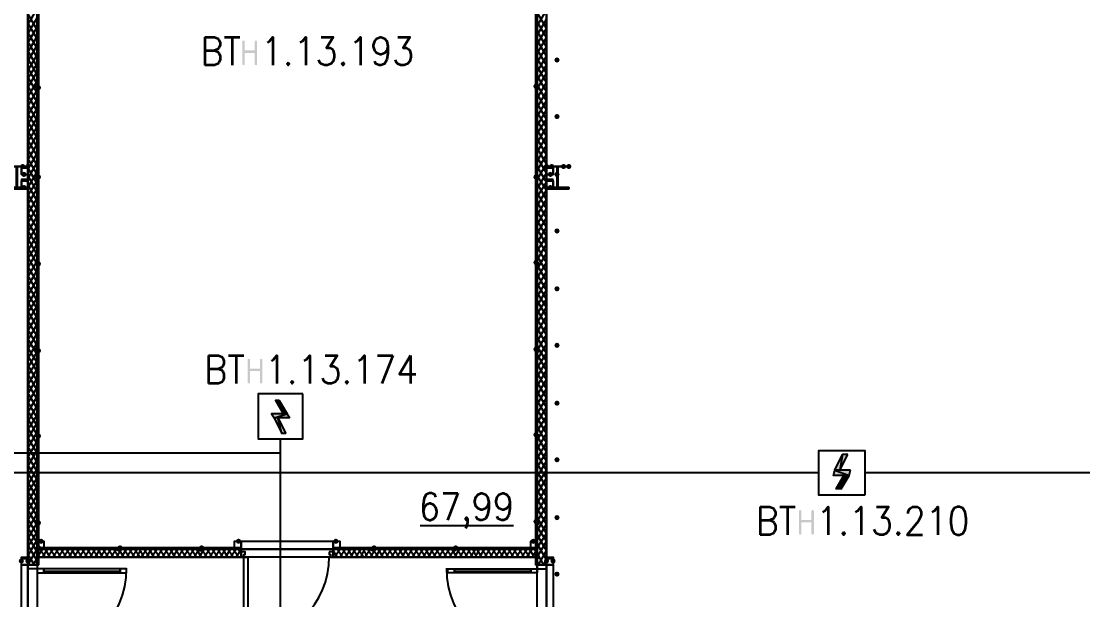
# Model space of a CAD drawing. Header units: millimetres. Extents: x 0 to 420, y 0 to 297.
# Drawn here: x 241.97 to 276.12, y 144.5 to 163.13 of the extents above; entities that cross this region are included whole.
import ezdxf

# ---------------------------------------------------------------- set-up
doc = ezdxf.new("R2010")
doc.units = ezdxf.units.MM
doc.layers.get('0').update_dxf_attribs({"linetype": 'CONTINUOUS'})
doc.styles.get("Standard").update_dxf_attribs({"font": 'STANDARD'})

msp = doc.modelspace()

# ---------------------------------------------------------------- hatches: boundary and pattern name
at = {"true_color": 0x000007}
h = msp.add_hatch(color=0, dxfattribs=at)
h.paths.add_polyline_path([(242.527667, 169.714333), (242.485333, 169.714333), (242.527667, 158.115)], flags=0)
h.paths.add_polyline_path([(242.485333, 169.714333), (242.527667, 158.115), (242.485333, 158.115)], flags=0)
h = msp.add_hatch(color=0, dxfattribs=at)
h.paths.add_polyline_path([(258.572, 169.714333), (258.529667, 169.714333), (258.572, 158.115)], flags=0)
h.paths.add_polyline_path([(258.529667, 169.714333), (258.572, 158.115), (258.529667, 158.115)], flags=0)
for points in [[(249.084042, 161.75302), (249.084042, 162.4696), (249.094032, 162.499366), (249.12428, 162.509288), (249.154046, 162.499366), (249.163968, 162.4696), (249.163968, 162.190685), (249.482019, 162.190685), (249.482019, 162.4696), (249.491941, 162.499366), (249.521707, 162.509288), (249.551748, 162.499366), (249.561945, 162.4696), (249.561945, 161.75302), (249.551748, 161.723255), (249.521707, 161.713333), (249.491941, 161.723255), (249.482019, 161.75302), (249.482019, 162.11131), (249.163968, 162.11131), (249.163968, 161.75302), (249.154046, 161.723255), (249.12428, 161.713333), (249.094032, 161.723255)], [(259.291667, 161.882667), (259.266796, 161.822871), (259.207, 161.798), (259.147204, 161.822871), (259.122333, 161.882667), (259.147204, 161.942462), (259.207, 161.967333), (259.266796, 161.942463)], [(259.291667, 160.062333), (259.266796, 160.002537), (259.207, 159.977667), (259.147204, 160.002537), (259.122333, 160.062333), (259.147204, 160.122129), (259.207, 160.147), (259.266796, 160.122129)], [(242.104333, 158.453667), (242.079463, 158.393871), (242.019667, 158.369), (241.959871, 158.393871), (241.935, 158.453667), (241.959871, 158.513462), (242.019667, 158.538333), (242.079462, 158.513463)], [(242.273667, 158.453667), (242.248796, 158.393871), (242.189, 158.369), (242.129204, 158.393871), (242.104333, 158.453667), (242.129204, 158.513462), (242.189, 158.538333), (242.248796, 158.513463)], [(258.953, 158.453667), (258.928129, 158.393871), (258.868333, 158.369), (258.808538, 158.393871), (258.783667, 158.453667), (258.808537, 158.513462), (258.868333, 158.538333), (258.928129, 158.513463)], [(259.122333, 158.453667), (259.097463, 158.393871), (259.037667, 158.369), (258.977871, 158.393871), (258.953, 158.453667), (258.977871, 158.513462), (259.037667, 158.538333), (259.097462, 158.513463)], [(259.503333, 158.453667), (259.478462, 158.393871), (259.418667, 158.369), (259.358871, 158.393871), (259.334, 158.453667), (259.358871, 158.513462), (259.418667, 158.538333), (259.478462, 158.513463)], [(259.672667, 158.453667), (259.647796, 158.393871), (259.588, 158.369), (259.528204, 158.393871), (259.503333, 158.453667), (259.528204, 158.513462), (259.588, 158.538333), (259.647796, 158.513463)], [(242.146667, 158.199667), (242.121796, 158.139871), (242.062, 158.115), (242.002204, 158.139871), (241.977333, 158.199667), (242.002204, 158.259462), (242.062, 158.284333), (242.121796, 158.259463)], [(259.08, 158.199667), (259.055129, 158.139871), (258.995333, 158.115), (258.935538, 158.139871), (258.910667, 158.199667), (258.935537, 158.259462), (258.995333, 158.284333), (259.055129, 158.259463)], [(259.291667, 158.199667), (259.266796, 158.139871), (259.207, 158.115), (259.147204, 158.139871), (259.122333, 158.199667), (259.147204, 158.259462), (259.207, 158.284333), (259.266796, 158.259463)], [(242.146667, 157.776333), (242.121796, 157.716537), (242.062, 157.691667), (242.002204, 157.716537), (241.977333, 157.776333), (242.002204, 157.836129), (242.062, 157.861), (242.121796, 157.836129)], [(259.08, 157.776333), (259.055129, 157.716537), (258.995333, 157.691667), (258.935538, 157.716537), (258.910667, 157.776333), (258.935537, 157.836129), (258.995333, 157.861), (259.055129, 157.836129)], [(259.291667, 156.379333), (259.266796, 156.319538), (259.207, 156.294667), (259.147204, 156.319538), (259.122333, 156.379333), (259.147204, 156.439129), (259.207, 156.464), (259.266796, 156.439129)], [(259.291667, 154.516667), (259.266796, 154.456871), (259.207, 154.432), (259.147204, 154.456871), (259.122333, 154.516667), (259.147204, 154.576462), (259.207, 154.601333), (259.266796, 154.576463)], [(259.291667, 152.696333), (259.266796, 152.636537), (259.207, 152.611667), (259.147204, 152.636537), (259.122333, 152.696333), (259.147204, 152.756129), (259.207, 152.781), (259.266796, 152.756129)], [(249.253375, 151.508354), (249.253375, 152.224933), (249.263365, 152.254699), (249.293613, 152.264621), (249.323379, 152.254699), (249.333301, 152.224933), (249.333301, 151.946018), (249.651352, 151.946018), (249.651352, 152.224933), (249.661274, 152.254699), (249.69104, 152.264621), (249.721081, 152.254699), (249.731278, 152.224933), (249.731278, 151.508354), (249.721081, 151.478588), (249.69104, 151.468666), (249.661274, 151.478588), (249.651352, 151.508354), (249.651352, 151.866643), (249.333301, 151.866643), (249.333301, 151.508354), (249.323379, 151.478588), (249.293613, 151.468666), (249.263365, 151.478588)], [(259.291667, 150.833667), (259.266796, 150.773871), (259.207, 150.749), (259.147204, 150.773871), (259.122333, 150.833667), (259.147204, 150.893462), (259.207, 150.918333), (259.266796, 150.893463)], [(259.291667, 149.013333), (259.266796, 148.953537), (259.207, 148.928667), (259.147204, 148.953537), (259.122333, 149.013333), (259.147204, 149.073129), (259.207, 149.098), (259.266796, 149.073129)], [(259.291667, 147.150667), (259.266796, 147.090871), (259.207, 147.066), (259.147204, 147.090871), (259.122333, 147.150667), (259.147204, 147.210462), (259.207, 147.235333), (259.266796, 147.210463)], [(266.991041, 146.64002), (266.991041, 147.3566), (267.001032, 147.386366), (267.03128, 147.396288), (267.061046, 147.386366), (267.070967, 147.3566), (267.070967, 147.077685), (267.389019, 147.077685), (267.389019, 147.3566), (267.398941, 147.386366), (267.428706, 147.396288), (267.458747, 147.386366), (267.468945, 147.3566), (267.468945, 146.64002), (267.458747, 146.610255), (267.428706, 146.600333), (267.398941, 146.610255), (267.389019, 146.64002), (267.389019, 146.99831), (267.070967, 146.99831), (267.070967, 146.64002), (267.061046, 146.610255), (267.03128, 146.600333), (267.001032, 146.610255)], [(242.57, 146.134667), (242.545129, 146.074871), (242.485333, 146.05), (242.425538, 146.074871), (242.400667, 146.134667), (242.425537, 146.194462), (242.485333, 146.219333), (242.545129, 146.194463)], [(242.697, 146.388667), (242.672129, 146.328871), (242.612333, 146.304), (242.552537, 146.328871), (242.527667, 146.388667), (242.552537, 146.448462), (242.612333, 146.473333), (242.672129, 146.448463)], [(249.047, 146.388667), (249.022129, 146.328871), (248.962333, 146.304), (248.902537, 146.328871), (248.877667, 146.388667), (248.902537, 146.448462), (248.962333, 146.473333), (249.022129, 146.448463)], [(252.179667, 146.388667), (252.154796, 146.328871), (252.095, 146.304), (252.035204, 146.328871), (252.010333, 146.388667), (252.035204, 146.448462), (252.095, 146.473333), (252.154796, 146.448463)], [(258.529667, 146.388667), (258.504796, 146.328871), (258.445, 146.304), (258.385204, 146.328871), (258.360333, 146.388667), (258.385204, 146.448462), (258.445, 146.473333), (258.504796, 146.448463)], [(242.062, 145.753667), (242.037129, 145.693871), (241.977333, 145.669), (241.917537, 145.693871), (241.892667, 145.753667), (241.917537, 145.813462), (241.977333, 145.838333), (242.037129, 145.813463)], [(242.273667, 145.753667), (242.248796, 145.693871), (242.189, 145.669), (242.129204, 145.693871), (242.104333, 145.753667), (242.129204, 145.813462), (242.189, 145.838333), (242.248796, 145.813463)], [(258.656667, 145.880667), (258.631796, 145.820871), (258.572, 145.796), (258.512204, 145.820871), (258.487333, 145.880667), (258.512204, 145.940462), (258.572, 145.965333), (258.631796, 145.940463)], [(258.953, 145.753667), (258.928129, 145.693871), (258.868333, 145.669), (258.808538, 145.693871), (258.783667, 145.753667), (258.808537, 145.813462), (258.868333, 145.838333), (258.928129, 145.813463)], [(259.164667, 145.753667), (259.139796, 145.693871), (259.08, 145.669), (259.020204, 145.693871), (258.995333, 145.753667), (259.020204, 145.813462), (259.08, 145.838333), (259.139796, 145.813463)], [(259.291667, 145.330333), (259.266796, 145.270537), (259.207, 145.245667), (259.147204, 145.270537), (259.122333, 145.330333), (259.147204, 145.390129), (259.207, 145.415), (259.266796, 145.390129)]]:
    msp.add_hatch(color=0, dxfattribs=at).paths.add_polyline_path(points, flags=0)
at = {"true_color": 0x0000fe}
for points in [[(242.57, 161.036), (242.545129, 160.976204), (242.485333, 160.951333), (242.425538, 160.976204), (242.400667, 161.036), (242.425537, 161.095796), (242.485333, 161.120667), (242.545129, 161.095796)], [(242.612333, 160.993667), (242.587462, 160.933871), (242.527667, 160.909), (242.467871, 160.933871), (242.443, 160.993667), (242.467871, 161.053462), (242.527667, 161.078333), (242.587462, 161.053463)], [(258.614333, 161.036), (258.589462, 160.976204), (258.529667, 160.951333), (258.469871, 160.976204), (258.445, 161.036), (258.469871, 161.095796), (258.529667, 161.120667), (258.589462, 161.095796)], [(258.656667, 160.993667), (258.631796, 160.933871), (258.572, 160.909), (258.512204, 160.933871), (258.487333, 160.993667), (258.512204, 161.053462), (258.572, 161.078333), (258.631796, 161.053463)], [(242.57, 158.115), (242.545129, 158.055204), (242.485333, 158.030333), (242.425538, 158.055204), (242.400667, 158.115), (242.425537, 158.174796), (242.485333, 158.199667), (242.545129, 158.174796)], [(242.612333, 158.115), (242.587462, 158.055204), (242.527667, 158.030333), (242.467871, 158.055204), (242.443, 158.115), (242.467871, 158.174796), (242.527667, 158.199667), (242.587462, 158.174796)], [(242.612333, 158.115), (242.587462, 158.055204), (242.527667, 158.030333), (242.467871, 158.055204), (242.443, 158.115), (242.467871, 158.174796), (242.527667, 158.199667), (242.587462, 158.174796)], [(258.614333, 158.115), (258.589462, 158.055204), (258.529667, 158.030333), (258.469871, 158.055204), (258.445, 158.115), (258.469871, 158.174796), (258.529667, 158.199667), (258.589462, 158.174796)], [(258.656667, 158.115), (258.631796, 158.055204), (258.572, 158.030333), (258.512204, 158.055204), (258.487333, 158.115), (258.512204, 158.174796), (258.572, 158.199667), (258.631796, 158.174796)], [(258.656667, 158.115), (258.631796, 158.055204), (258.572, 158.030333), (258.512204, 158.055204), (258.487333, 158.115), (258.512204, 158.174796), (258.572, 158.199667), (258.631796, 158.174796)], [(242.57, 155.363333), (242.545129, 155.303537), (242.485333, 155.278667), (242.425538, 155.303537), (242.400667, 155.363333), (242.425537, 155.423129), (242.485333, 155.448), (242.545129, 155.423129)], [(242.612333, 155.321), (242.587462, 155.261204), (242.527667, 155.236333), (242.467871, 155.261204), (242.443, 155.321), (242.467871, 155.380796), (242.527667, 155.405667), (242.587462, 155.380796)], [(258.614333, 155.363333), (258.589462, 155.303537), (258.529667, 155.278667), (258.469871, 155.303537), (258.445, 155.363333), (258.469871, 155.423129), (258.529667, 155.448), (258.589462, 155.423129)], [(258.656667, 155.321), (258.631796, 155.261204), (258.572, 155.236333), (258.512204, 155.261204), (258.487333, 155.321), (258.512204, 155.380796), (258.572, 155.405667), (258.631796, 155.380796)], [(242.57, 152.569333), (242.545129, 152.509537), (242.485333, 152.484667), (242.425538, 152.509537), (242.400667, 152.569333), (242.425537, 152.629129), (242.485333, 152.654), (242.545129, 152.629129)], [(258.614333, 152.569333), (258.589462, 152.509537), (258.529667, 152.484667), (258.469871, 152.509537), (258.445, 152.569333), (258.469871, 152.629129), (258.529667, 152.654), (258.589462, 152.629129)], [(242.612333, 152.527), (242.587462, 152.467204), (242.527667, 152.442333), (242.467871, 152.467204), (242.443, 152.527), (242.467871, 152.586796), (242.527667, 152.611667), (242.587462, 152.586796)], [(258.656667, 152.527), (258.631796, 152.467204), (258.572, 152.442333), (258.512204, 152.467204), (258.487333, 152.527), (258.512204, 152.586796), (258.572, 152.611667), (258.631796, 152.586796)], [(242.57, 149.817667), (242.545129, 149.757871), (242.485333, 149.733), (242.425538, 149.757871), (242.400667, 149.817667), (242.425537, 149.877462), (242.485333, 149.902333), (242.545129, 149.877463)], [(258.614333, 149.817667), (258.589462, 149.757871), (258.529667, 149.733), (258.469871, 149.757871), (258.445, 149.817667), (258.469871, 149.877462), (258.529667, 149.902333), (258.589462, 149.877463)], [(242.612333, 149.775333), (242.587462, 149.715537), (242.527667, 149.690667), (242.467871, 149.715537), (242.443, 149.775333), (242.467871, 149.835129), (242.527667, 149.86), (242.587462, 149.835129)], [(258.656667, 149.775333), (258.631796, 149.715537), (258.572, 149.690667), (258.512204, 149.715537), (258.487333, 149.775333), (258.512204, 149.835129), (258.572, 149.86), (258.631796, 149.835129)], [(242.57, 147.023667), (242.545129, 146.963871), (242.485333, 146.939), (242.425538, 146.963871), (242.400667, 147.023667), (242.425537, 147.083462), (242.485333, 147.108333), (242.545129, 147.083463)], [(242.612333, 146.981333), (242.587462, 146.921537), (242.527667, 146.896667), (242.467871, 146.921537), (242.443, 146.981333), (242.467871, 147.041129), (242.527667, 147.066), (242.587462, 147.041129)], [(258.614333, 147.023667), (258.589462, 146.963871), (258.529667, 146.939), (258.469871, 146.963871), (258.445, 147.023667), (258.469871, 147.083462), (258.529667, 147.108333), (258.589462, 147.083463)], [(258.656667, 146.981333), (258.631796, 146.921537), (258.572, 146.896667), (258.512204, 146.921537), (258.487333, 146.981333), (258.512204, 147.041129), (258.572, 147.066), (258.631796, 147.041129)], [(242.612333, 146.177), (242.587462, 146.117204), (242.527667, 146.092333), (242.467871, 146.117204), (242.443, 146.177), (242.467871, 146.236796), (242.527667, 146.261667), (242.587462, 146.236796)], [(245.194667, 146.134667), (245.169796, 146.074871), (245.11, 146.05), (245.050204, 146.074871), (245.025333, 146.134667), (245.050204, 146.194462), (245.11, 146.219333), (245.169796, 146.194463)], [(245.237, 146.177), (245.212129, 146.117204), (245.152333, 146.092333), (245.092537, 146.117204), (245.067667, 146.177), (245.092537, 146.236796), (245.152333, 146.261667), (245.212129, 146.236796)], [(247.819333, 146.134667), (247.794463, 146.074871), (247.734667, 146.05), (247.674871, 146.074871), (247.65, 146.134667), (247.674871, 146.194462), (247.734667, 146.219333), (247.794462, 146.194463)], [(247.861667, 146.177), (247.836796, 146.117204), (247.777, 146.092333), (247.717204, 146.117204), (247.692333, 146.177), (247.717204, 146.236796), (247.777, 146.261667), (247.836796, 146.236796)], [(253.365, 146.134667), (253.340129, 146.074871), (253.280333, 146.05), (253.220538, 146.074871), (253.195667, 146.134667), (253.220537, 146.194462), (253.280333, 146.219333), (253.340129, 146.194463)], [(253.407333, 146.177), (253.382462, 146.117204), (253.322667, 146.092333), (253.262871, 146.117204), (253.238, 146.177), (253.262871, 146.236796), (253.322667, 146.261667), (253.382462, 146.236796)], [(255.989667, 146.134667), (255.964796, 146.074871), (255.905, 146.05), (255.845204, 146.074871), (255.820333, 146.134667), (255.845204, 146.194462), (255.905, 146.219333), (255.964796, 146.194463)], [(256.032, 146.177), (256.007129, 146.117204), (255.947333, 146.092333), (255.887538, 146.117204), (255.862667, 146.177), (255.887537, 146.236796), (255.947333, 146.261667), (256.007129, 146.236796)], [(258.614333, 146.134667), (258.589462, 146.074871), (258.529667, 146.05), (258.469871, 146.074871), (258.445, 146.134667), (258.469871, 146.194462), (258.529667, 146.219333), (258.589462, 146.194463)]]:
    msp.add_hatch(color=0, dxfattribs=at).paths.add_polyline_path(points, flags=0)
at = {"true_color": 0x000007}
h = msp.add_hatch(color=0, dxfattribs=at)
h.paths.add_polyline_path([(242.527667, 158.115), (242.485333, 158.115), (242.527667, 145.626667)], flags=0)
h.paths.add_polyline_path([(242.485333, 158.115), (242.527667, 145.626667), (242.485333, 145.626667)], flags=0)
h = msp.add_hatch(color=0, dxfattribs=at)
h.paths.add_polyline_path([(258.572, 158.115), (258.529667, 158.115), (258.572, 145.626667)], flags=0)
h.paths.add_polyline_path([(258.529667, 158.115), (258.572, 145.626667), (258.529667, 145.626667)], flags=0)
at = {"true_color": 0x000001}
h = msp.add_hatch(color=0, dxfattribs=at)
h.paths.add_polyline_path([(250.528667, 150.494999), (250.401667, 150.494999), (250.274667, 150.918333)], flags=0)
h.paths.add_polyline_path([(250.401667, 150.494999), (250.274667, 150.918333), (250.147667, 150.918333)], flags=0)
h = msp.add_hatch(color=0, dxfattribs=at)
h.paths.add_polyline_path([(250.613334, 150.367999), (250.105334, 150.367999), (250.528667, 150.494999)], flags=0)
h.paths.add_polyline_path([(250.105334, 150.367999), (250.528667, 150.494999), (250.020667, 150.494999)], flags=0)
h = msp.add_hatch(color=0, dxfattribs=at)
h.paths.add_polyline_path([(250.486334, 149.859999), (250.359334, 149.859999), (250.232334, 150.367999)], flags=0)
h.paths.add_polyline_path([(250.359334, 149.859999), (250.232334, 150.367999), (250.105334, 150.367999)], flags=0)
h = msp.add_hatch(color=0, dxfattribs=at)
h.paths.add_polyline_path([(268.562667, 149.182666), (268.393334, 149.182666), (268.308667, 148.674666)], flags=0)
h.paths.add_polyline_path([(268.393334, 149.182666), (268.308667, 148.674666), (268.139334, 148.674666)], flags=0)
at = {"true_color": 0x000005}
h = msp.add_hatch(color=0, dxfattribs=at)
h.paths.add_polyline_path([(268.562667, 149.182666), (268.393334, 149.182666), (268.308667, 148.674666)], flags=0)
h.paths.add_polyline_path([(268.393334, 149.182666), (268.308667, 148.674666), (268.139334, 148.674666)], flags=0)
at = {"true_color": 0x000001}
h = msp.add_hatch(color=0, dxfattribs=at)
h.paths.add_polyline_path([(268.647334, 148.674666), (268.139334, 148.674666), (268.605001, 148.505333)], flags=0)
h.paths.add_polyline_path([(268.139334, 148.674666), (268.605001, 148.505333), (268.097001, 148.505333)], flags=0)
at = {"true_color": 0x000005}
h = msp.add_hatch(color=0, dxfattribs=at)
h.paths.add_polyline_path([(268.647334, 148.674666), (268.139334, 148.674666), (268.605001, 148.505333)], flags=0)
h.paths.add_polyline_path([(268.139334, 148.674666), (268.605001, 148.505333), (268.097001, 148.505333)], flags=0)
at = {"true_color": 0x000001}
h = msp.add_hatch(color=0, dxfattribs=at)
h.paths.add_polyline_path([(268.605001, 148.505333), (268.435667, 148.505333), (268.351001, 148.081999)], flags=0)
h.paths.add_polyline_path([(268.435667, 148.505333), (268.351001, 148.081999), (268.181667, 148.081999)], flags=0)
at = {"true_color": 0x000005}
h = msp.add_hatch(color=0, dxfattribs=at)
h.paths.add_polyline_path([(268.605001, 148.505333), (268.435667, 148.505333), (268.351001, 148.081999)], flags=0)
h.paths.add_polyline_path([(268.435667, 148.505333), (268.351001, 148.081999), (268.181667, 148.081999)], flags=0)
at = {"true_color": 0x000007}
h = msp.add_hatch(color=0, dxfattribs=at)
h.paths.add_polyline_path([(249.047, 146.177), (242.527667, 146.177), (249.047, 146.134667)], flags=0)
h.paths.add_polyline_path([(242.527667, 146.177), (249.047, 146.134667), (242.527667, 146.134667)], flags=0)
h = msp.add_hatch(color=0, dxfattribs=at)
h.paths.add_polyline_path([(258.529667, 146.177), (252.010333, 146.177), (258.529667, 146.134667)], flags=0)
h.paths.add_polyline_path([(252.010333, 146.177), (258.529667, 146.134667), (252.010333, 146.134667)], flags=0)

# ---------------------------------------------------------------- linework, layer by layer
at = {"color": 0, "true_color": 0x000001}
for points in [[(285.115001, 137.879666), (271.907001, 137.879666), (271.187334, 137.879666), (271.187334, 123.274666), (267.716001, 123.274666), (267.716001, 134.069666), (250.317001, 134.069666), (250.317001, 149.224999), (113.749668, 149.224999), (113.749668, 178.180999), (127.762001, 178.265666), (233.934001, 178.265666), (233.934001, 195.410666), (250.317001, 195.410666), (250.317001, 163.914666), (262.085667, 163.914666), (262.085667, 178.265666), (385.953, 178.265666)], [(250.317, 149.225), (250.317, 149.690667)], [(267.631334, 148.589999), (235.796667, 148.589999), (235.796667, 146.769666), (119.253001, 146.769666), (119.253001, 147.362333)], [(386.672667, 148.589999), (269.113001, 148.589999)]]:
    msp.add_lwpolyline(points, dxfattribs=at)
at = {"color": 0, "true_color": 0x000008}
for points in [[(120.734667, 187.452), (120.734667, 140.377333), (242.189, 140.377333), (242.189, 187.452)], [(380.322667, 140.377333), (380.322667, 187.452), (258.868333, 187.452), (258.868333, 140.377333)], [(242.485333, 145.880667), (242.485333, 136.525), (258.572, 136.525), (258.572, 145.880667)]]:
    msp.add_lwpolyline(points, close=True, dxfattribs=at)
at = {"color": 0, "true_color": 0x000007}
for points in [[(242.189, 182.160333), (242.189, 145.626667)], [(258.868333, 145.626667), (258.868333, 182.160333)], [(242.485333, 146.134667), (242.485333, 181.652333)], [(258.572, 181.652333), (258.572, 146.134667)], [(242.527667, 169.714333), (242.527667, 158.115), (242.485333, 169.714333), (242.485333, 158.115)], [(258.572, 158.115), (258.572, 169.714333), (258.572, 158.115), (258.529667, 169.714333)], [(242.189, 163.025667), (242.485333, 163.533667)], [(242.485333, 162.856333), (242.189, 163.364333)], [(242.189, 162.729333), (242.485333, 163.237333)], [(258.572, 162.983333), (258.868333, 163.491333)], [(258.868333, 162.898667), (258.572, 163.406667)], [(242.485333, 162.56), (242.189, 163.068)], [(242.189, 162.433), (242.485333, 162.941)], [(258.572, 162.687), (258.868333, 163.195)], [(258.868333, 162.602333), (258.572, 163.110333)], [(258.572, 162.390667), (258.868333, 162.898667)], [(242.485333, 162.263667), (242.189, 162.771667)], [(242.189, 162.136667), (242.485333, 162.644667)], [(258.868333, 162.306), (258.572, 162.814)], [(258.572, 162.094333), (258.868333, 162.602333)], [(242.485333, 161.967333), (242.189, 162.475333)], [(242.189, 161.840333), (242.485333, 162.348333)], [(258.868333, 162.009667), (258.572, 162.517667)], [(258.572, 161.798), (258.868333, 162.306)], [(258.868333, 161.713333), (258.572, 162.221333)], [(242.485333, 161.671), (242.189, 162.179)], [(242.189, 161.544), (242.485333, 162.052)], [(242.485333, 161.417), (242.189, 161.925)], [(258.572, 161.501667), (258.868333, 162.009667)], [(258.868333, 161.459333), (258.572, 161.925)], [(242.189, 161.29), (242.485333, 161.755667)], [(242.485333, 161.120667), (242.189, 161.628667)], [(258.572, 161.247667), (258.868333, 161.713333)], [(258.868333, 161.163), (258.572, 161.671)], [(242.189, 160.993667), (242.485333, 161.501667)], [(242.485333, 160.824333), (242.189, 161.332333)], [(242.189, 160.697333), (242.485333, 161.205333)], [(258.572, 160.951333), (258.868333, 161.459333)], [(258.868333, 160.866667), (258.572, 161.374667)], [(242.485333, 160.528), (242.189, 161.036)], [(242.189, 160.401), (242.485333, 160.909)], [(258.572, 160.655), (258.868333, 161.163)], [(258.868333, 160.570333), (258.572, 161.078333)], [(258.572, 160.358667), (258.868333, 160.866667)], [(242.485333, 160.231667), (242.189, 160.739667)], [(242.189, 160.104667), (242.485333, 160.612667)], [(258.868333, 160.274), (258.572, 160.782)], [(258.572, 160.062333), (258.868333, 160.570333)], [(258.868333, 159.977667), (258.572, 160.485667)], [(242.485333, 159.935333), (242.189, 160.443333)], [(242.189, 159.808333), (242.485333, 160.316333)], [(242.485333, 159.681333), (242.189, 160.147)], [(258.572, 159.766), (258.868333, 160.274)], [(258.868333, 159.723667), (258.572, 160.189333)], [(242.189, 159.512), (242.485333, 160.02)], [(242.485333, 159.385), (242.189, 159.893)], [(258.572, 159.512), (258.868333, 159.977667)], [(258.868333, 159.427333), (258.572, 159.935333)], [(242.189, 159.258), (242.485333, 159.723667)], [(242.485333, 159.088667), (242.189, 159.596667)], [(242.189, 158.961667), (242.485333, 159.469667)], [(258.572, 159.215667), (258.868333, 159.723667)], [(258.868333, 159.131), (258.572, 159.639)], [(242.485333, 158.792333), (242.189, 159.300333)], [(242.189, 158.665333), (242.485333, 159.173333)], [(258.572, 158.919333), (258.868333, 159.427333)], [(258.868333, 158.834667), (258.572, 159.342667)], [(258.572, 158.623), (258.868333, 159.131)], [(242.485333, 158.496), (242.189, 159.004)], [(242.189, 158.369), (242.485333, 158.877)], [(258.868333, 158.538333), (258.572, 159.046333)], [(258.572, 158.326667), (258.868333, 158.834667)], [(242.062, 158.453667), (242.062, 158.411333)], [(242.485333, 158.199667), (242.189, 158.707667)], [(242.189, 158.072667), (242.485333, 158.580667)], [(258.868333, 158.242), (258.572, 158.75)], [(258.572, 158.030333), (258.868333, 158.538333)], [(258.868333, 157.945667), (258.572, 158.453667)], [(258.995333, 158.453667), (258.995333, 158.411333)], [(259.207, 158.453667), (259.207, 157.734)], [(242.485333, 157.903333), (242.189, 158.411333)], [(242.189, 157.776333), (242.485333, 158.284333)], [(242.485333, 157.649333), (242.189, 158.157333)], [(242.527667, 158.115), (242.527667, 145.626667), (242.485333, 158.115), (242.485333, 145.626667)], [(258.572, 145.626667), (258.572, 158.115), (258.572, 145.626667), (258.529667, 158.115)], [(258.572, 157.734), (258.868333, 158.242)], [(258.868333, 157.691667), (258.572, 158.157333)], [(242.019667, 157.776333), (242.019667, 157.734)], [(242.062, 158.030333), (242.062, 157.988)], [(242.189, 157.522333), (242.485333, 157.988)], [(242.485333, 157.353), (242.189, 157.861)], [(242.189, 157.776333), (242.189, 157.734)], [(258.572, 157.48), (258.868333, 157.945667)], [(258.868333, 157.395333), (258.572, 157.903333)], [(258.868333, 157.776333), (258.868333, 157.734)], [(258.995333, 158.030333), (258.995333, 157.988)], [(259.037667, 157.776333), (259.037667, 157.734)], [(259.418667, 157.776333), (259.418667, 157.734)], [(259.588, 157.776333), (259.588, 157.734)], [(242.189, 157.226), (242.485333, 157.734)], [(242.485333, 157.056667), (242.189, 157.564667)], [(242.189, 156.929667), (242.485333, 157.437667)], [(258.572, 157.183667), (258.868333, 157.691667)], [(258.868333, 157.099), (258.572, 157.607)], [(242.485333, 156.760333), (242.189, 157.268333)], [(242.189, 156.633333), (242.485333, 157.141333)], [(258.572, 156.887333), (258.868333, 157.395333)], [(258.868333, 156.802667), (258.572, 157.310667)], [(258.572, 156.591), (258.868333, 157.099)], [(242.485333, 156.464), (242.189, 156.972)], [(242.189, 156.337), (242.485333, 156.845)], [(258.868333, 156.506333), (258.572, 157.014333)], [(258.572, 156.294667), (258.868333, 156.802667)], [(242.485333, 156.167667), (242.189, 156.675667)], [(242.189, 156.040667), (242.485333, 156.548667)], [(258.868333, 156.21), (258.572, 156.718)], [(258.572, 155.998333), (258.868333, 156.506333)], [(258.868333, 155.956), (258.572, 156.421667)], [(242.485333, 155.913667), (242.189, 156.379333)], [(242.189, 155.744333), (242.485333, 156.252333)], [(242.485333, 155.617333), (242.189, 156.125333)], [(258.572, 155.744333), (258.868333, 156.21)], [(258.868333, 155.659667), (258.572, 156.167667)], [(242.189, 155.490333), (242.485333, 155.956)], [(242.485333, 155.321), (242.189, 155.829)], [(258.572, 155.448), (258.868333, 155.956)], [(258.868333, 155.363333), (258.572, 155.871333)], [(242.189, 155.194), (242.485333, 155.702)], [(242.485333, 155.024667), (242.189, 155.532667)], [(242.189, 154.897667), (242.485333, 155.405667)], [(258.572, 155.151667), (258.868333, 155.659667)], [(258.868333, 155.067), (258.572, 155.575)], [(258.572, 154.855333), (258.868333, 155.363333)], [(242.485333, 154.728333), (242.189, 155.236333)], [(242.189, 154.601333), (242.485333, 155.109333)], [(258.868333, 154.770667), (258.572, 155.278667)], [(258.572, 154.559), (258.868333, 155.067)], [(242.485333, 154.432), (242.189, 154.94)], [(242.189, 154.305), (242.485333, 154.813)], [(258.868333, 154.474333), (258.572, 154.982333)], [(258.572, 154.262667), (258.868333, 154.770667)], [(258.868333, 154.178), (258.572, 154.686)], [(242.485333, 154.135667), (242.189, 154.643667)], [(242.189, 154.008667), (242.485333, 154.516667)], [(242.485333, 153.881667), (242.189, 154.347333)], [(258.572, 153.966333), (258.868333, 154.474333)], [(258.868333, 153.924), (258.572, 154.389667)], [(242.189, 153.754667), (242.485333, 154.220333)], [(242.485333, 153.585333), (242.189, 154.093333)], [(258.572, 153.712333), (258.868333, 154.178)], [(258.868333, 153.627667), (258.572, 154.135667)], [(242.189, 153.458333), (242.485333, 153.966333)], [(242.485333, 153.289), (242.189, 153.797)], [(242.189, 153.162), (242.485333, 153.67)], [(258.572, 153.416), (258.868333, 153.924)], [(258.868333, 153.331333), (258.572, 153.839333)], [(242.485333, 152.992667), (242.189, 153.500667)], [(242.189, 152.865667), (242.485333, 153.373667)], [(258.572, 153.119667), (258.868333, 153.627667)], [(258.868333, 153.035), (258.572, 153.543)], [(258.572, 152.823333), (258.868333, 153.331333)], [(242.485333, 152.696333), (242.189, 153.204333)], [(242.189, 152.569333), (242.485333, 153.077333)], [(258.868333, 152.738667), (258.572, 153.246667)], [(258.572, 152.527), (258.868333, 153.035)], [(242.485333, 152.4), (242.189, 152.908)], [(242.189, 152.273), (242.485333, 152.781)], [(258.868333, 152.442333), (258.572, 152.950333)], [(258.572, 152.230667), (258.868333, 152.738667)], [(258.868333, 152.188333), (258.572, 152.654)], [(242.485333, 152.146), (242.189, 152.611667)], [(242.189, 151.976667), (242.485333, 152.484667)], [(242.485333, 151.849667), (242.189, 152.357667)], [(258.572, 151.976667), (258.868333, 152.442333)], [(258.868333, 151.892), (258.572, 152.4)], [(242.189, 151.722667), (242.485333, 152.188333)], [(242.485333, 151.553333), (242.189, 152.061333)], [(258.572, 151.680333), (258.868333, 152.188333)], [(258.868333, 151.595667), (258.572, 152.103667)], [(242.189, 151.426333), (242.485333, 151.934333)], [(242.485333, 151.257), (242.189, 151.765)], [(242.189, 151.13), (242.485333, 151.638)], [(258.572, 151.384), (258.868333, 151.892)], [(258.868333, 151.299333), (258.572, 151.807333)], [(242.485333, 150.960667), (242.189, 151.468667)], [(242.189, 150.833667), (242.485333, 151.341667)], [(258.572, 151.087667), (258.868333, 151.595667)], [(258.868333, 151.003), (258.572, 151.511)], [(258.572, 150.791333), (258.868333, 151.299333)], [(242.485333, 150.664333), (242.189, 151.172333)], [(242.189, 150.537333), (242.485333, 151.045333)], [(258.868333, 150.706667), (258.572, 151.214667)], [(258.572, 150.495), (258.868333, 151.003)], [(242.485333, 150.368), (242.189, 150.876)], [(242.189, 150.241), (242.485333, 150.749)], [(258.868333, 150.410333), (258.572, 150.918333)], [(258.572, 150.198667), (258.868333, 150.706667)], [(258.868333, 150.156333), (258.572, 150.622)], [(242.485333, 150.114), (242.189, 150.579667)], [(242.189, 149.987), (242.485333, 150.452667)], [(242.485333, 149.817667), (242.189, 150.325667)], [(258.572, 149.944667), (258.868333, 150.410333)], [(258.868333, 149.86), (258.572, 150.368)], [(242.189, 149.690667), (242.485333, 150.198667)], [(242.485333, 149.521333), (242.189, 150.029333)], [(242.189, 149.394333), (242.485333, 149.902333)], [(258.572, 149.648333), (258.868333, 150.156333)], [(258.868333, 149.563667), (258.572, 150.071667)], [(242.485333, 149.225), (242.189, 149.733)], [(242.189, 149.098), (242.485333, 149.606)], [(249.597334, 149.690666), (251.036667, 149.690666)], [(258.572, 149.352), (258.868333, 149.86)], [(258.868333, 149.267333), (258.572, 149.775333)], [(258.572, 149.055667), (258.868333, 149.563667)], [(242.485333, 148.928667), (242.189, 149.436667)], [(242.189, 148.801667), (242.485333, 149.309667)], [(258.868333, 148.971), (258.572, 149.479)], [(258.572, 148.759333), (258.868333, 149.267333)], [(267.631334, 149.309666), (269.113001, 149.309666)], [(267.631334, 149.309666), (269.113001, 149.309666)], [(242.485333, 148.632333), (242.189, 149.140333)], [(242.189, 148.505333), (242.485333, 149.013333)], [(258.868333, 148.674667), (258.572, 149.182667)], [(258.572, 148.463), (258.868333, 148.971)], [(258.868333, 148.420667), (258.572, 148.886333)], [(242.485333, 148.378333), (242.189, 148.844)], [(242.189, 148.209), (242.485333, 148.717)], [(242.485333, 148.082), (242.189, 148.59)], [(258.572, 148.209), (258.868333, 148.674667)], [(258.868333, 148.124333), (258.572, 148.632333)], [(242.189, 147.955), (242.485333, 148.420667)], [(242.485333, 147.785667), (242.189, 148.293667)], [(258.572, 147.912667), (258.868333, 148.420667)], [(258.868333, 147.828), (258.572, 148.336)], [(242.189, 147.658667), (242.485333, 148.166667)], [(242.485333, 147.489333), (242.189, 147.997333)], [(242.189, 147.362333), (242.485333, 147.870333)], [(258.572, 147.616333), (258.868333, 148.124333)], [(258.868333, 147.531667), (258.572, 148.039667)], [(242.485333, 147.193), (242.189, 147.701)], [(242.189, 147.066), (242.485333, 147.574)], [(258.572, 147.32), (258.868333, 147.828)], [(258.868333, 147.235333), (258.572, 147.743333)], [(258.572, 147.023667), (258.868333, 147.531667)], [(242.485333, 146.896667), (242.189, 147.404667)], [(242.189, 146.769667), (242.485333, 147.277667)], [(258.868333, 146.939), (258.572, 147.447)], [(258.572, 146.727333), (258.868333, 147.235333)], [(242.485333, 146.600333), (242.189, 147.108333)], [(242.189, 146.473333), (242.485333, 146.981333)], [(254.804333, 146.896667), (257.81, 146.896667)], [(258.868333, 146.642667), (258.572, 147.150667)], [(258.572, 146.431), (258.868333, 146.939)], [(258.868333, 146.388667), (258.572, 146.854333)], [(242.485333, 146.346333), (242.189, 146.812)], [(242.189, 146.219333), (242.485333, 146.685)], [(242.485333, 146.05), (242.189, 146.558)], [(258.572, 146.177), (258.868333, 146.642667)], [(258.868333, 146.092333), (258.572, 146.600333)], [(242.189, 145.923), (242.485333, 146.431)], [(242.485333, 145.753667), (242.189, 146.261667)], [(249.047, 146.177), (242.527667, 146.177), (249.047, 146.177), (242.527667, 146.134667)], [(242.612333, 146.177), (242.612333, 146.134667)], [(248.962333, 146.177), (248.962333, 146.134667)], [(249.047, 146.261667), (249.047, 146.388667), (250.528667, 146.388667)], [(250.528667, 146.134667), (249.047, 146.134667), (249.047, 146.261667)], [(250.528667, 146.388667), (252.010333, 146.388667), (252.010333, 146.261667)], [(252.010333, 146.261667), (252.010333, 146.134667), (250.528667, 146.134667)], [(258.529667, 146.134667), (252.010333, 146.134667), (258.529667, 146.177), (252.010333, 146.177)], [(252.095, 146.177), (252.095, 146.134667)], [(258.445, 146.177), (258.445, 146.134667)], [(258.572, 145.880667), (258.868333, 146.388667)], [(258.868333, 145.796), (258.572, 146.304)], [(242.189, 145.626667), (242.485333, 146.134667)], [(242.400667, 145.626667), (242.189, 145.965333)], [(242.358333, 145.626667), (242.485333, 145.838333)], [(242.485333, 145.880667), (242.654667, 146.134667)], [(249.047, 146.134667), (242.485333, 146.134667)], [(242.57, 145.880667), (242.485333, 146.05)], [(242.485333, 145.626667), (242.485333, 145.880667)], [(242.485333, 145.880667), (249.047, 145.880667)], [(242.739333, 145.880667), (242.57, 146.134667)], [(242.654667, 145.880667), (242.824, 146.134667)], [(242.908667, 145.880667), (242.739333, 146.134667)], [(242.824, 145.880667), (242.993333, 146.134667)], [(243.078, 145.880667), (242.908667, 146.134667)], [(242.993333, 145.880667), (243.162667, 146.134667)], [(243.247333, 145.880667), (243.078, 146.134667)], [(243.162667, 145.880667), (243.332, 146.134667)], [(243.416667, 145.880667), (243.247333, 146.134667)], [(243.332, 145.880667), (243.501333, 146.134667)], [(243.586, 145.880667), (243.416667, 146.134667)], [(243.501333, 145.880667), (243.670667, 146.134667)], [(243.755333, 145.880667), (243.586, 146.134667)], [(243.670667, 145.880667), (243.84, 146.134667)], [(243.924667, 145.880667), (243.755333, 146.134667)], [(243.84, 145.880667), (244.009333, 146.134667)], [(244.094, 145.880667), (243.924667, 146.134667)], [(244.009333, 145.880667), (244.178667, 146.134667)], [(244.263333, 145.880667), (244.094, 146.134667)], [(244.178667, 145.880667), (244.348, 146.134667)], [(244.432667, 145.880667), (244.263333, 146.134667)], [(244.348, 145.880667), (244.517333, 146.134667)], [(244.602, 145.880667), (244.432667, 146.134667)], [(244.517333, 145.880667), (244.686667, 146.134667)], [(244.771333, 145.880667), (244.602, 146.134667)], [(244.686667, 145.880667), (244.856, 146.134667)], [(244.940667, 145.880667), (244.771333, 146.134667)], [(244.856, 145.880667), (245.025333, 146.134667)], [(245.11, 145.880667), (244.940667, 146.134667)], [(245.025333, 145.880667), (245.194667, 146.134667)], [(245.279333, 145.880667), (245.11, 146.134667)], [(245.194667, 145.880667), (245.364, 146.134667)], [(245.448667, 145.880667), (245.279333, 146.134667)], [(245.364, 145.880667), (245.533333, 146.134667)], [(245.618, 145.880667), (245.448667, 146.134667)], [(245.533333, 145.880667), (245.702667, 146.134667)], [(245.787333, 145.880667), (245.618, 146.134667)], [(245.702667, 145.880667), (245.829667, 146.134667)], [(245.914333, 145.880667), (245.787333, 146.134667)], [(245.829667, 145.880667), (245.999, 146.134667)], [(246.083667, 145.880667), (245.914333, 146.134667)], [(245.999, 145.880667), (246.168333, 146.134667)], [(246.253, 145.880667), (246.083667, 146.134667)], [(246.168333, 145.880667), (246.337667, 146.134667)], [(246.422333, 145.880667), (246.253, 146.134667)], [(246.337667, 145.880667), (246.507, 146.134667)], [(246.591667, 145.880667), (246.422333, 146.134667)], [(246.507, 145.880667), (246.676333, 146.134667)], [(246.761, 145.880667), (246.591667, 146.134667)], [(246.676333, 145.880667), (246.845667, 146.134667)], [(246.930333, 145.880667), (246.761, 146.134667)], [(246.845667, 145.880667), (247.015, 146.134667)], [(247.099667, 145.880667), (246.930333, 146.134667)], [(247.015, 145.880667), (247.184333, 146.134667)], [(247.269, 145.880667), (247.099667, 146.134667)], [(247.184333, 145.880667), (247.353667, 146.134667)], [(247.438333, 145.880667), (247.269, 146.134667)], [(247.353667, 145.880667), (247.523, 146.134667)], [(247.607667, 145.880667), (247.438333, 146.134667)], [(247.523, 145.880667), (247.692333, 146.134667)], [(247.777, 145.880667), (247.607667, 146.134667)], [(247.692333, 145.880667), (247.861667, 146.134667)], [(247.946333, 145.880667), (247.777, 146.134667)], [(247.861667, 145.880667), (248.031, 146.134667)], [(248.115667, 145.880667), (247.946333, 146.134667)], [(248.031, 145.880667), (248.200333, 146.134667)], [(248.285, 145.880667), (248.115667, 146.134667)], [(248.200333, 145.880667), (248.369667, 146.134667)], [(248.454333, 145.880667), (248.285, 146.134667)], [(248.369667, 145.880667), (248.539, 146.134667)], [(248.623667, 145.880667), (248.454333, 146.134667)], [(248.539, 145.880667), (248.708333, 146.134667)], [(248.793, 145.880667), (248.623667, 146.134667)], [(248.708333, 145.880667), (248.877667, 146.134667)], [(248.962333, 145.880667), (248.793, 146.134667)], [(248.877667, 145.880667), (249.047, 146.134667)], [(249.047, 145.965333), (248.962333, 146.134667)], [(249.047, 145.880667), (249.047, 146.05), (249.047, 146.134667)], [(249.047, 146.134667), (249.047, 146.05), (249.047, 145.880667), (249.047, 146.05)], [(249.047, 145.880667), (249.047, 145.923)], [(249.1105, 143.129), (249.394009, 143.143316), (249.669327, 143.185334), (249.935061, 143.25366), (250.189818, 143.346901), (250.432204, 143.463663), (250.660824, 143.602552), (250.874286, 143.762176), (251.071195, 143.941139), (251.250158, 144.138048), (251.409781, 144.351509), (251.54867, 144.58013), (251.665432, 144.822515), (251.758674, 145.077272), (251.827, 145.343006), (251.869018, 145.618325), (251.883333, 145.901833)], [(252.010333, 146.05), (252.052667, 146.134667)], [(252.010333, 145.880667), (252.010333, 146.05), (252.010333, 146.134667)], [(252.010333, 146.134667), (252.010333, 146.05), (252.010333, 145.880667), (252.010333, 146.05)], [(258.572, 146.134667), (252.010333, 146.134667)], [(252.137333, 145.880667), (252.010333, 146.092333)], [(252.010333, 145.880667), (258.572, 145.880667)], [(252.052667, 145.880667), (252.222, 146.134667)], [(252.306667, 145.880667), (252.137333, 146.134667)], [(252.222, 145.880667), (252.391333, 146.134667)], [(252.476, 145.880667), (252.306667, 146.134667)], [(252.391333, 145.880667), (252.560667, 146.134667)], [(252.645333, 145.880667), (252.476, 146.134667)], [(252.560667, 145.880667), (252.73, 146.134667)], [(252.814667, 145.880667), (252.645333, 146.134667)], [(252.73, 145.880667), (252.899333, 146.134667)], [(252.984, 145.880667), (252.814667, 146.134667)], [(252.899333, 145.880667), (253.026333, 146.134667)], [(253.111, 145.880667), (252.984, 146.134667)], [(253.026333, 145.880667), (253.195667, 146.134667)], [(253.280333, 145.880667), (253.111, 146.134667)], [(253.195667, 145.880667), (253.365, 146.134667)], [(253.449667, 145.880667), (253.280333, 146.134667)], [(253.365, 145.880667), (253.534333, 146.134667)], [(253.619, 145.880667), (253.449667, 146.134667)], [(253.534333, 145.880667), (253.703667, 146.134667)], [(253.788333, 145.880667), (253.619, 146.134667)], [(253.703667, 145.880667), (253.873, 146.134667)], [(253.957667, 145.880667), (253.788333, 146.134667)], [(253.873, 145.880667), (254.042333, 146.134667)], [(254.127, 145.880667), (253.957667, 146.134667)], [(254.042333, 145.880667), (254.211667, 146.134667)], [(254.296333, 145.880667), (254.127, 146.134667)], [(254.211667, 145.880667), (254.381, 146.134667)], [(254.465667, 145.880667), (254.296333, 146.134667)], [(254.381, 145.880667), (254.550333, 146.134667)], [(254.635, 145.880667), (254.465667, 146.134667)], [(254.550333, 145.880667), (254.719667, 146.134667)], [(254.804333, 145.880667), (254.635, 146.134667)], [(254.719667, 145.880667), (254.889, 146.134667)], [(254.973667, 145.880667), (254.804333, 146.134667)], [(254.889, 145.880667), (255.058333, 146.134667)], [(255.143, 145.880667), (254.973667, 146.134667)], [(255.058333, 145.880667), (255.227667, 146.134667)], [(255.312333, 145.880667), (255.143, 146.134667)], [(255.227667, 145.880667), (255.397, 146.134667)], [(255.481667, 145.880667), (255.312333, 146.134667)], [(255.397, 145.880667), (255.566333, 146.134667)], [(255.651, 145.880667), (255.481667, 146.134667)], [(255.566333, 145.880667), (255.735667, 146.134667)], [(255.820333, 145.880667), (255.651, 146.134667)], [(255.735667, 145.880667), (255.905, 146.134667)], [(255.989667, 145.880667), (255.820333, 146.134667)], [(255.905, 145.880667), (256.074333, 146.134667)], [(256.159, 145.880667), (255.989667, 146.134667)], [(256.074333, 145.880667), (256.243667, 146.134667)], [(256.328333, 145.880667), (256.159, 146.134667)], [(256.243667, 145.880667), (256.413, 146.134667)], [(256.497667, 145.880667), (256.328333, 146.134667)], [(256.413, 145.880667), (256.582333, 146.134667)], [(256.624667, 145.880667), (256.497667, 146.134667)], [(256.582333, 145.880667), (256.709333, 146.134667)], [(256.794, 145.880667), (256.624667, 146.134667)], [(256.709333, 145.880667), (256.878667, 146.134667)], [(256.963333, 145.880667), (256.794, 146.134667)], [(256.878667, 145.880667), (257.048, 146.134667)], [(257.132667, 145.880667), (256.963333, 146.134667)], [(257.048, 145.880667), (257.217333, 146.134667)], [(257.302, 145.880667), (257.132667, 146.134667)], [(257.217333, 145.880667), (257.386667, 146.134667)], [(257.471333, 145.880667), (257.302, 146.134667)], [(257.386667, 145.880667), (257.556, 146.134667)], [(257.640667, 145.880667), (257.471333, 146.134667)], [(257.556, 145.880667), (257.725333, 146.134667)], [(257.81, 145.880667), (257.640667, 146.134667)], [(257.725333, 145.880667), (257.894667, 146.134667)], [(257.979333, 145.880667), (257.81, 146.134667)], [(257.894667, 145.880667), (258.064, 146.134667)], [(258.148667, 145.880667), (257.979333, 146.134667)], [(258.064, 145.880667), (258.233333, 146.134667)], [(258.318, 145.880667), (258.148667, 146.134667)], [(258.233333, 145.880667), (258.402667, 146.134667)], [(258.487333, 145.880667), (258.318, 146.134667)], [(258.402667, 145.880667), (258.572, 146.134667)], [(258.572, 146.007667), (258.487333, 146.134667)], [(258.783667, 145.626667), (258.572, 146.007667)], [(258.572, 145.880667), (258.572, 145.626667)], [(258.614333, 145.626667), (258.868333, 146.092333)], [(241.977333, 143.340667), (241.977333, 145.626667), (242.062, 145.626667)], [(242.062, 145.626667), (242.189, 145.626667), (242.189, 143.340667)], [(242.231333, 145.626667), (242.189, 145.669)], [(242.485333, 145.626667), (242.189, 145.626667)], [(242.464167, 142.621), (242.760661, 142.635971), (243.04859, 142.679913), (243.326496, 142.751369), (243.592921, 142.84888), (243.846409, 142.97099), (244.0855, 143.11624), (244.308739, 143.283174), (244.514666, 143.470334), (244.701826, 143.676261), (244.86876, 143.8995), (245.01401, 144.138591), (245.13612, 144.392078), (245.233631, 144.658504), (245.305087, 144.93641), (245.349029, 145.224339), (245.364, 145.520833)], [(255.651, 145.520833), (255.665971, 145.224339), (255.709913, 144.93641), (255.781369, 144.658504), (255.87888, 144.392079), (256.00099, 144.138591), (256.14624, 143.8995), (256.313174, 143.676261), (256.500334, 143.470334), (256.706261, 143.283174), (256.9295, 143.11624), (257.168591, 142.97099), (257.422079, 142.84888), (257.688504, 142.751369), (257.96641, 142.679913), (258.254339, 142.635971), (258.550833, 142.621)], [(258.614333, 145.626667), (258.572, 145.711333)], [(258.572, 145.626667), (258.868333, 145.626667)], [(258.783667, 145.626667), (258.868333, 145.796)], [(258.868333, 143.340667), (258.868333, 145.626667), (258.995333, 145.626667)], [(258.995333, 145.626667), (259.08, 145.626667), (259.08, 143.340667)], [(245.152333, 145.415), (242.697, 145.415)], [(255.905, 145.415), (258.360333, 145.415)]]:
    msp.add_lwpolyline(points, dxfattribs=at)
at = {"color": 0, "true_color": 0x0000a1}
msp.add_lwpolyline([(258.572, 181.652333), (242.485333, 181.652333), (242.485333, 146.134667), (258.572, 146.134667)], close=True, dxfattribs=at)
at = {"color": 0, "true_color": 0x000007}
for points in [[(242.485333, 146.134667), (258.572, 146.134667), (258.572, 181.652333), (242.485333, 181.652333)], [(242.527667, 169.714333), (242.485333, 169.714333), (242.527667, 158.115)], [(242.485333, 169.714333), (242.527667, 158.115), (242.485333, 158.115)], [(242.527667, 158.115), (242.527667, 169.714333), (242.485333, 169.714333), (242.485333, 158.115)], [(242.527667, 158.115), (242.527667, 169.714333), (242.485333, 169.714333), (242.485333, 158.115)], [(258.572, 169.714333), (258.529667, 169.714333), (258.572, 158.115)], [(258.529667, 169.714333), (258.572, 158.115), (258.529667, 158.115)], [(258.572, 158.115), (258.572, 169.714333), (258.529667, 169.714333), (258.529667, 158.115)], [(258.572, 158.115), (258.572, 169.714333), (258.529667, 169.714333), (258.529667, 158.115)], [(242.189, 158.453667), (241.469333, 158.453667), (241.808, 158.453667), (241.808, 157.776333), (241.469333, 157.776333), (241.469333, 157.734), (242.189, 157.734), (242.189, 157.776333), (241.850333, 157.776333), (241.850333, 158.453667)], [(242.189, 158.453667), (241.977333, 158.453667), (241.977333, 158.199667), (242.189, 158.199667)], [(259.08, 158.453667), (258.868333, 158.453667), (258.868333, 158.199667), (259.08, 158.199667)], [(259.588, 158.453667), (258.868333, 158.453667), (259.207, 158.453667), (259.207, 157.776333), (258.868333, 157.776333), (258.868333, 157.734), (259.588, 157.734), (259.588, 157.776333), (259.249333, 157.776333), (259.249333, 158.453667)], [(242.189, 158.411333), (242.189, 158.199667), (241.977333, 158.199667), (241.977333, 158.411333)], [(242.527667, 158.115), (242.485333, 158.115), (242.527667, 145.626667)], [(242.485333, 158.115), (242.527667, 145.626667), (242.485333, 145.626667)], [(242.527667, 145.626667), (242.527667, 158.115), (242.485333, 158.115), (242.485333, 145.626667)], [(242.527667, 145.626667), (242.527667, 158.115), (242.485333, 158.115), (242.485333, 145.626667)], [(258.572, 158.115), (258.529667, 158.115), (258.572, 145.626667)], [(258.529667, 158.115), (258.572, 145.626667), (258.529667, 145.626667)], [(258.572, 145.626667), (258.572, 158.115), (258.529667, 158.115), (258.529667, 145.626667)], [(258.572, 145.626667), (258.572, 158.115), (258.529667, 158.115), (258.529667, 145.626667)], [(259.08, 158.411333), (259.08, 158.199667), (258.868333, 158.199667), (258.868333, 158.411333)], [(242.189, 158.030333), (241.977333, 158.030333), (241.977333, 157.776333), (242.189, 157.776333)], [(242.189, 157.988), (242.189, 157.776333), (241.977333, 157.776333), (241.977333, 157.988)], [(259.08, 158.030333), (258.868333, 158.030333), (258.868333, 157.776333), (259.08, 157.776333)], [(259.08, 157.988), (259.08, 157.776333), (258.868333, 157.776333), (258.868333, 157.988)], [(242.485333, 146.388667), (242.697, 146.388667), (242.697, 146.177), (242.485333, 146.177), (242.485333, 146.388667), (242.697, 146.388667), (242.697, 146.134667), (242.485333, 146.134667)], [(249.047, 146.177), (242.527667, 146.177), (249.047, 146.134667)], [(242.527667, 146.177), (249.047, 146.134667), (242.527667, 146.134667)], [(249.047, 146.177), (242.527667, 146.177), (242.527667, 146.134667), (249.047, 146.134667)], [(249.047, 146.177), (242.527667, 146.177), (242.527667, 146.134667), (249.047, 146.134667)], [(248.835333, 146.388667), (249.047, 146.388667), (249.047, 146.177), (248.835333, 146.177), (248.835333, 146.388667), (249.047, 146.388667), (249.047, 146.134667), (248.835333, 146.134667)], [(252.010333, 146.388667), (252.222, 146.388667), (252.222, 146.177), (252.010333, 146.177), (252.010333, 146.388667), (252.222, 146.388667), (252.222, 146.134667), (252.010333, 146.134667)], [(258.529667, 146.177), (252.010333, 146.177), (258.529667, 146.134667)], [(252.010333, 146.177), (258.529667, 146.134667), (252.010333, 146.134667)], [(252.010333, 146.134667), (252.010333, 146.177), (258.529667, 146.177), (258.529667, 146.134667), (252.010333, 146.134667), (258.529667, 146.134667), (258.529667, 146.177), (252.010333, 146.177)], [(258.360333, 146.388667), (258.572, 146.388667), (258.572, 146.177), (258.360333, 146.177), (258.360333, 146.388667), (258.572, 146.388667), (258.572, 146.134667), (258.360333, 146.134667)], [(241.977333, 145.626667), (241.977333, 145.838333), (242.189, 145.838333), (242.189, 145.626667), (241.977333, 145.626667), (241.977333, 145.880667), (242.189, 145.880667), (242.189, 145.626667)], [(249.047, 146.05), (249.047, 145.880667), (249.131667, 145.880667), (249.131667, 145.965333), (249.174, 145.965333), (249.174, 146.05)], [(249.131667, 143.129), (249.131667, 145.880667), (249.258667, 145.880667), (249.258667, 143.129)], [(251.883333, 146.05), (251.883333, 145.965333), (251.925667, 145.965333), (251.925667, 145.880667), (252.010333, 145.880667), (252.010333, 146.05)], [(258.868333, 145.626667), (258.868333, 145.838333), (259.08, 145.838333), (259.08, 145.626667), (258.868333, 145.626667), (258.868333, 145.880667), (259.08, 145.880667), (259.08, 145.626667)], [(242.189, 145.626667), (242.485333, 145.626667), (242.485333, 145.499667), (242.189, 145.499667)], [(242.189, 145.626667), (242.485333, 145.626667)], [(242.485333, 145.372667), (242.697, 145.372667), (242.697, 145.499667), (242.485333, 145.499667)], [(245.152333, 145.499667), (242.697, 145.499667), (242.697, 145.415), (245.152333, 145.415)], [(245.364, 145.499667), (245.152333, 145.499667), (245.152333, 145.372667), (245.364, 145.372667)], [(255.693333, 145.499667), (255.905, 145.499667), (255.905, 145.372667), (255.693333, 145.372667)], [(255.905, 145.499667), (258.360333, 145.499667), (258.360333, 145.415), (255.905, 145.415)], [(258.572, 145.372667), (258.360333, 145.372667), (258.360333, 145.499667), (258.572, 145.499667)], [(258.868333, 145.626667), (258.572, 145.626667), (258.572, 145.499667), (258.868333, 145.499667)], [(258.868333, 145.626667), (258.572, 145.626667)], [(245.152333, 145.415), (242.697, 145.415), (242.697, 145.372667), (245.152333, 145.372667)], [(255.905, 145.415), (258.360333, 145.415), (258.360333, 145.372667), (255.905, 145.372667)]]:
    msp.add_lwpolyline(points, close=True, dxfattribs=at)
at = {"color": 0, "true_color": 0x000001}
for points in [[(251.036667, 151.129999), (249.597334, 151.129999), (249.597334, 149.690666), (251.036667, 149.690666)], [(250.401667, 150.494999), (250.274667, 150.918333), (250.147667, 150.918333)], [(250.528667, 150.494999), (250.401667, 150.494999), (250.274667, 150.918333)], [(250.105334, 150.367999), (250.528667, 150.494999), (250.020667, 150.494999)], [(250.613334, 150.367999), (250.105334, 150.367999), (250.528667, 150.494999)], [(250.359334, 149.859999), (250.232334, 150.367999), (250.105334, 150.367999)], [(250.486334, 149.859999), (250.359334, 149.859999), (250.232334, 150.367999)], [(269.113001, 147.870333), (267.631334, 147.870333), (267.631334, 149.309666), (269.113001, 149.309666)], [(268.393334, 149.182666), (268.308667, 148.674666), (268.139334, 148.674666)], [(268.562667, 149.182666), (268.393334, 149.182666), (268.308667, 148.674666)], [(268.139334, 148.674666), (268.605001, 148.505333), (268.097001, 148.505333)], [(268.647334, 148.674666), (268.139334, 148.674666), (268.605001, 148.505333)], [(268.435667, 148.505333), (268.351001, 148.081999), (268.181667, 148.081999)], [(268.605001, 148.505333), (268.435667, 148.505333), (268.351001, 148.081999)]]:
    msp.add_lwpolyline(points, close=True, dxfattribs=at)
at = {"color": 0, "true_color": 0x000005}
for points in [[(269.113001, 147.870333), (267.631334, 147.870333), (267.631334, 149.309666), (269.113001, 149.309666)], [(268.393334, 149.182666), (268.308667, 148.674666), (268.139334, 148.674666)], [(268.562667, 149.182666), (268.393334, 149.182666), (268.308667, 148.674666)], [(268.139334, 148.674666), (268.605001, 148.505333), (268.097001, 148.505333)], [(268.647334, 148.674666), (268.139334, 148.674666), (268.605001, 148.505333)], [(268.435667, 148.505333), (268.351001, 148.081999), (268.181667, 148.081999)], [(268.605001, 148.505333), (268.435667, 148.505333), (268.351001, 148.081999)]]:
    msp.add_lwpolyline(points, close=True, dxfattribs=at)

# ---------------------------------------------------------------- texts
at = {"color": 0, "true_color": 0x000007, "attachment_point": 1}
for s, insert, char_height, width in [('BT', (247.734663, 162.614903), 0.90157, 1.30226779), ('1.13.193', (249.682003, 162.614903), 0.90157, 3.90680337), ('BT', (247.861667, 152.37024), 0.90157, 1.30226779), ('1.13.174', (249.809007, 152.37024), 0.90157, 4.00697756), ('67,99', (254.762003, 147.938034), 0.872032, 2.76143456), ('BT', (265.599326, 147.501907), 0.90157, 1.30226779), ('1.13.210', (267.546667, 147.501907), 0.90157, 3.90680337)]:
    msp.add_mtext(s, dxfattribs=dict(at, insert=insert, char_height=char_height, width=width))

doc.saveas('drawing.dxf')
